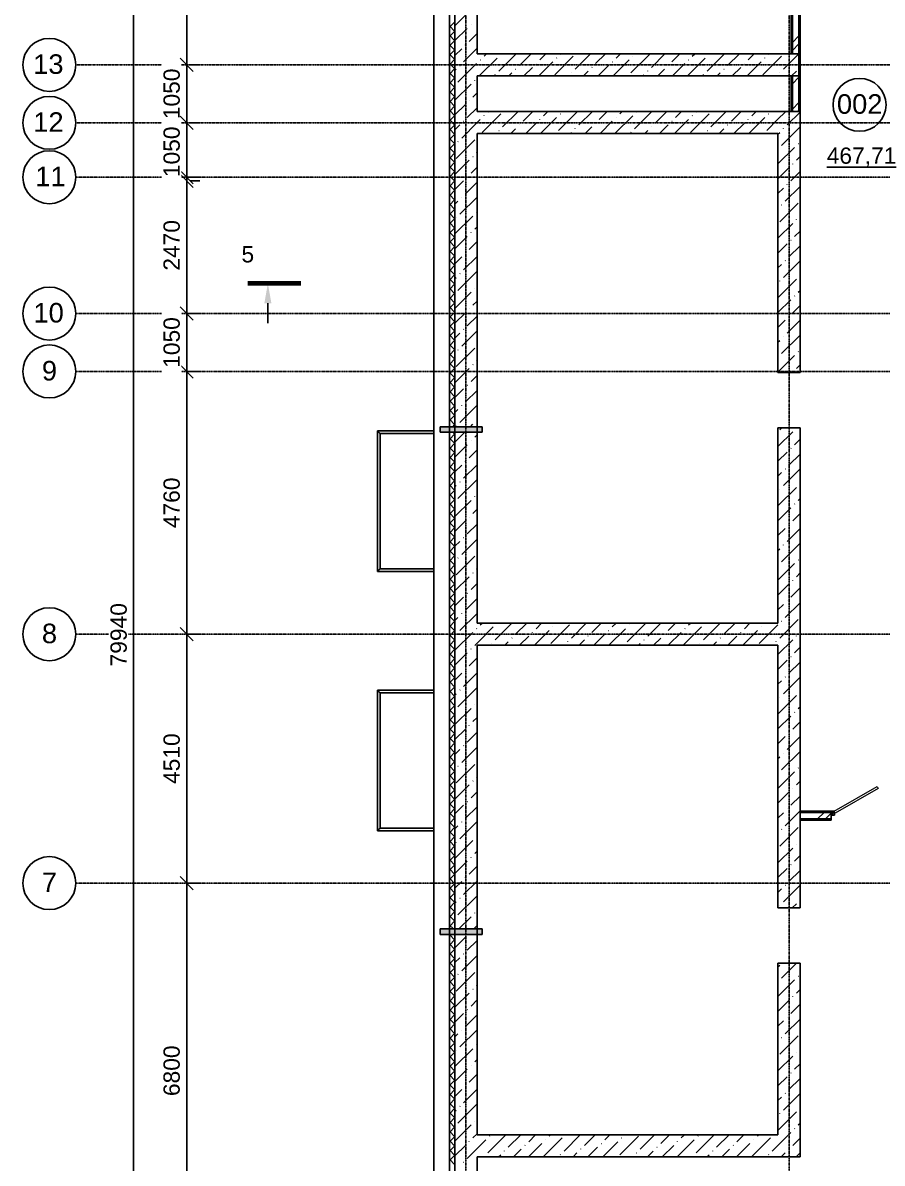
# Model space of a CAD drawing. Header units: millimetres. Extents: x -3463 to 813393, y -106315 to 159215.
# Drawn here: x -2286 to 13276, y 32460 to 53121 of the extents above; entities that cross this region are included whole.
import ezdxf

# ---------------------------------------------------------------- set-up
doc = ezdxf.new("R2010")
doc.units = ezdxf.units.MM
doc.linetypes.add('Линия сетки', pattern=[22.225, 12.7, -3.175, 3.175, -3.175])
doc.layers.add('AXIS_', color=252, linetype='Continuous')
doc.layers.add('PLANS_', color=252, linetype='Continuous')
doc.styles.add('arial', font='arial.ttf')
doc.styles.add('Arial_1', font='arial.ttf', dxfattribs={"height": 295.05988})

# ---------------------------------------------------------------- blocks, each defined once
blk = doc.blocks.new('_Oblique')
at = {"color": 0, "linetype": 'ByBlock', "lineweight": -2}
blk.add_line((-0.5, -0.5), (0.5, 0.5), dxfattribs=at)
blk = doc.blocks.new('A$Cef6d39c7')
at = {"layer": 'PLANS_'}
for points in [[(-8150, 1937), (-8087, 2297), (-8023, 1937)], [(-4966, -401), (-4206, -401), (-4206, -301), (-4966, -301), (-4966, -357)], [(-4699, -9501), (-4206, -9501), (-4206, -9401), (-4966, -9401), (-4966, -9501), (-4751, -9501)]]:
    blk.add_hatch(color=256, dxfattribs=at).paths.add_polyline_path(points, flags=0)
at = {"layer": 'AXIS_', "linetype": 'Линия сетки'}
for p, q in [((-4499, -47592), (-4499, 37741)), ((1351, -47592), (1351, 37741)), ((-11564, 6255), (16977, 6255)), ((-11564, 5205), (16977, 5205)), ((16977, 4220), (-11564, 4220)), ((16977, 1750), (-11564, 1750)), ((16977, 700), (-11564, 700)), ((16977, -4060), (-11564, -4060)), ((16977, -8570), (-11564, -8570))]:
    blk.add_line(p, q, dxfattribs=at)
at = {"layer": 'AXIS_'}
for p, q in [((-10517, -44280), (-10517, 36140)), ((-9557, 6015), (-9557, 11260)), ((-9557, 6255), (-9557, 6495)), ((-9557, 5205), (-9557, 6255)), ((-9487, 6255), (-9317, 6255)), ((-9487, 6255), (-9317, 6255)), ((-9557, 5205), (-9557, 4965)), ((-9487, 5205), (-9317, 5205)), ((-9487, 5205), (-9317, 5205)), ((-9557, 1510), (-9557, 4460)), ((-9557, 4155), (-9557, 3915)), ((-9487, 4220), (-9317, 4220)), ((-9487, 4155), (-9317, 4155)), ((-9557, 1750), (-9557, 1990)), ((-9557, 700), (-9557, 1750)), ((-9487, 1750), (-9317, 1750)), ((-9487, 1750), (-9317, 1750)), ((-9557, -4300), (-9557, 940)), ((-9557, 700), (-9557, 460)), ((-9487, 700), (-9317, 700)), ((-9487, 700), (-9317, 700)), ((-9557, -8810), (-9557, -3820)), ((-9487, -4060), (-9317, -4060)), ((-9487, -4060), (-9317, -4060)), ((-9557, -15610), (-9557, -8330)), ((-9487, -8570), (-9317, -8570)), ((-9487, -8570), (-9317, -8570))]:
    blk.add_line(p, q, dxfattribs=at)
for centre in [(-12044, 6255), (-12044, 5205), (-12044, 4220), (-12044, 1750), (-12044, 700), (-12044, -4060), (-12044, -8570)]:
    blk.add_circle(centre, 480, dxfattribs=at)
at = {"layer": 'PLANS_'}
for p, q in [((-5079, 21975), (-5079, -44620)), ((-4699, 21430), (-4699, -44240)), ((1411, 6455), (1411, 9340)), ((1531, 5410), (1531, 9340)), ((1531, 6455), (1391, 6455)), ((1531, 6055), (1391, 6055)), ((1411, 5410), (1411, 6055)), ((1551, 5410), (1391, 5410)), ((-8087, 1937), (-8087, 1577)), ((-5079, -375), (-6104, -375)), ((-6104, -375), (-6104, -2925)), ((-4206, -301), (-4966, -301)), ((-4966, -301), (-4966, -401)), ((-4966, -401), (-4206, -401)), ((-4206, -401), (-4206, -301)), ((-6054, -425), (-5079, -425)), ((-6054, -2875), (-6054, -425)), ((-5079, -2875), (-6054, -2875)), ((-6104, -2925), (-5079, -2925)), ((-5079, -5075), (-6104, -5075)), ((-6104, -5075), (-6104, -7625)), ((-6054, -5125), (-5079, -5125)), ((-6054, -7575), (-6054, -5125)), ((2116, -7288), (1551, -7288)), ((2116, -7408), (1551, -7408)), ((2116, -7268), (2136, -7268)), ((2116, -7338), (2116, -7268)), ((2136, -7338), (2116, -7338)), ((2136, -7268), (2166, -7268)), ((2136, -7338), (2136, -7268)), ((2136, -7268), (2136, -7338)), ((2176, -7338), (2136, -7338)), ((2166, -7268), (2166, -7308)), ((2166, -7308), (2176, -7308)), ((2176, -7308), (2176, -7338)), ((-6104, -7625), (-5079, -7625)), ((-5079, -7575), (-6054, -7575)), ((-4206, -9401), (-4966, -9401)), ((-4966, -9401), (-4966, -9501)), ((-4966, -9501), (-4206, -9501)), ((-4206, -9501), (-4206, -9401)), ((1551, -10850), (1551, -11010))]:
    blk.add_line(p, q, dxfattribs=at)
at = {"layer": 'PLANS_', "lineweight": 25}
for p, q in [((-4799, 21430), (-4799, -44340)), ((1551, 680), (1551, 19030)), ((-4299, 6455), (-4299, 9340)), ((1391, 9340), (1391, 6455)), ((1391, 6455), (-4299, 6455)), ((-4299, 5410), (-4299, 6055)), ((-4299, 6055), (1391, 6055)), ((1391, 6055), (1391, 5410)), ((1391, 5410), (-4299, 5410)), ((-4299, -3860), (-4299, 5010)), ((-4299, 5010), (1151, 5010)), ((1151, 5010), (1151, 680)), ((1151, 680), (1551, 680)), ((1551, -320), (1151, -320)), ((1151, -320), (1151, -3860)), ((1551, -9020), (1551, -320)), ((1151, -3860), (-4299, -3860)), ((-4299, -13130), (-4299, -4260)), ((-4299, -4260), (1151, -4260)), ((1151, -4260), (1151, -9020)), ((2116, -7268), (1551, -7268)), ((1551, -7428), (2116, -7428)), ((2116, -7428), (2116, -7338)), ((1151, -9020), (1551, -9020)), ((1551, -10020), (1151, -10020)), ((1151, -10020), (1151, -13130)), ((1551, -10850), (1551, -10020)), ((1551, -13530), (1551, -11010)), ((1151, -13130), (-4299, -13130)), ((-4299, -15170), (-4299, -13530)), ((-4299, -13530), (1551, -13530))]:
    blk.add_line(p, q, dxfattribs=at)
at = {"layer": 'PLANS_', "linetype": 'Continuous', "lineweight": 9}
for p, q in [((-4699, 6963), (-4374, 7287)), ((-4799, 6937), (-4699, 7037)), ((-4699, 6861), (-4799, 6961)), ((-4799, 6768), (-4699, 6868)), ((-4699, 6694), (-4476, 6917)), ((-4442, 6681), (-4299, 6824)), ((-4408, 6984), (-4405, 6987)), ((-4699, 6691), (-4799, 6791)), ((-4799, 6598), (-4699, 6698)), ((-4699, 6521), (-4799, 6621)), ((-4509, 6614), (-4506, 6616)), ((1411, 6661), (1531, 6781)), ((1411, 6515), (1531, 6635)), ((-4799, 6428), (-4699, 6528)), ((-4699, 6352), (-4799, 6452)), ((-4699, 6424), (-4577, 6546)), ((-4543, 6311), (-4299, 6555)), ((-4172, 6412), (-4129, 6455)), ((-3903, 6142), (-3590, 6455)), ((-3869, 6445), (-3866, 6448)), ((-3533, 6243), (-3321, 6455)), ((-3162, 6344), (-3051, 6455)), ((-2893, 6075), (-2556, 6412)), ((-2792, 6445), (-2782, 6455)), ((-2522, 6176), (-2243, 6455)), ((-2152, 6277), (-1973, 6455)), ((-1781, 6378), (-1704, 6455)), ((-1512, 6108), (-1175, 6445)), ((-1478, 6412), (-1476, 6414)), ((-1142, 6210), (-896, 6455)), ((-771, 6311), (-626, 6455)), ((-401, 6412), (-357, 6455)), ((-131, 6142), (182, 6455)), ((-98, 6445), (-95, 6448)), ((239, 6243), (451, 6455)), ((610, 6344), (721, 6455)), ((879, 6075), (1216, 6412)), ((980, 6445), (990, 6455)), ((1249, 6176), (1529, 6455)), ((-4799, 6258), (-4699, 6358)), ((-4699, 6182), (-4799, 6282)), ((-4644, 5940), (-4307, 6277)), ((-4610, 6243), (-4607, 6246)), ((-4259, 6055), (-3937, 6378)), ((-4240, 6344), (-4237, 6347)), ((-3451, 6055), (-3297, 6210)), ((-3230, 6277), (-3227, 6280)), ((-3182, 6055), (-2926, 6311)), ((-2859, 6378), (-2856, 6381)), ((-2219, 6210), (-2216, 6212)), ((-2104, 6055), (-1916, 6243)), ((-1849, 6311), (-1846, 6313)), ((-1835, 6055), (-1546, 6344)), ((-839, 6243), (-836, 6246)), ((-757, 6055), (-535, 6277)), ((-488, 6055), (-165, 6378)), ((-468, 6344), (-465, 6347)), ((321, 6055), (475, 6210)), ((542, 6277), (545, 6280)), ((590, 6055), (845, 6311)), ((913, 6378), (915, 6381)), ((-4799, 6089), (-4699, 6189)), ((-4699, 6012), (-4799, 6112)), ((-4799, 5919), (-4699, 6019)), ((-4699, 6155), (-4678, 6176)), ((-3970, 6075), (-3968, 6078)), ((-3721, 6055), (-3667, 6108)), ((-3600, 6176), (-3597, 6179)), ((-2590, 6108), (-2587, 6111)), ((-2373, 6055), (-2287, 6142)), ((-1296, 6055), (-1276, 6075)), ((-1209, 6142), (-1206, 6145)), ((-1026, 6055), (-906, 6176)), ((-199, 6075), (-196, 6078)), ((51, 6055), (104, 6108)), ((172, 6176), (175, 6179)), ((1182, 6108), (1185, 6111)), ((1398, 6055), (1485, 6142)), ((1411, 5911), (1531, 6031)), ((-4699, 5843), (-4799, 5943)), ((-4799, 5749), (-4699, 5849)), ((-4699, 5616), (-4408, 5906)), ((-4341, 5974), (-4338, 5977)), ((-4699, 5673), (-4799, 5773)), ((-4799, 5580), (-4699, 5680)), ((-4699, 5503), (-4799, 5603)), ((-4442, 5603), (-4439, 5606)), ((-4374, 5671), (-4299, 5747)), ((-4799, 5410), (-4699, 5510)), ((-4699, 5333), (-4799, 5433)), ((-4699, 5347), (-4509, 5536)), ((-4476, 5300), (-4299, 5477)), ((-4105, 5401), (-4096, 5410)), ((-3836, 5132), (-3557, 5410)), ((-3465, 5233), (-3288, 5410)), ((-3095, 5334), (-3018, 5410)), ((-2825, 5065), (-2489, 5401)), ((-2455, 5166), (-2210, 5410)), ((-2085, 5267), (-1941, 5410)), ((-1714, 5368), (-1671, 5410)), ((-1445, 5098), (-1133, 5410)), ((-1411, 5401), (-1408, 5404)), ((-1074, 5199), (-863, 5410)), ((-704, 5300), (-594, 5410)), ((-333, 5401), (-324, 5410)), ((-64, 5132), (214, 5410)), ((306, 5233), (484, 5410)), ((677, 5334), (753, 5410)), ((1151, 5270), (1283, 5401)), ((1317, 5166), (1551, 5400)), ((1411, 5454), (1531, 5574)), ((1514, 5410), (1531, 5428)), ((-4799, 5240), (-4699, 5340)), ((-4699, 5164), (-4799, 5264)), ((-4799, 5071), (-4699, 5171)), ((-4699, 5077), (-4610, 5166)), ((-4577, 4930), (-4299, 5208)), ((-4543, 5233), (-4540, 5236)), ((-4299, 5208), (-4240, 5267)), ((-4206, 5031), (-3869, 5368)), ((-4172, 5334), (-4170, 5337)), ((-3533, 5166), (-3530, 5168)), ((-3418, 5010), (-3230, 5199)), ((-3162, 5267), (-3159, 5269)), ((-3149, 5010), (-2859, 5300)), ((-2792, 5368), (-2789, 5370)), ((-2152, 5199), (-2149, 5202)), ((-2071, 5010), (-1849, 5233)), ((-1802, 5010), (-1478, 5334)), ((-1781, 5300), (-1779, 5303)), ((-994, 5010), (-839, 5166)), ((-771, 5233), (-768, 5236)), ((-724, 5010), (-468, 5267)), ((-434, 5031), (-98, 5368)), ((-401, 5334), (-398, 5337)), ((239, 5166), (242, 5168)), ((353, 5010), (542, 5199)), ((610, 5267), (612, 5269)), ((623, 5010), (913, 5300)), ((946, 5065), (1151, 5270)), ((980, 5368), (983, 5370)), ((-4699, 4994), (-4799, 5094)), ((-4799, 4901), (-4699, 5001)), ((-3903, 5065), (-3900, 5067)), ((-3688, 5010), (-3600, 5098)), ((-2610, 5010), (-2590, 5031)), ((-2522, 5098), (-2519, 5101)), ((-2341, 5010), (-2219, 5132)), ((-1512, 5031), (-1509, 5034)), ((-1263, 5010), (-1209, 5065)), ((-1142, 5132), (-1139, 5135)), ((-131, 5065), (-128, 5067)), ((84, 5010), (172, 5098)), ((1151, 5000), (1182, 5031)), ((1216, 4795), (1551, 5131)), ((1249, 5098), (1252, 5101)), ((-4699, 4824), (-4799, 4924)), ((-4799, 4731), (-4699, 4831)), ((-4699, 4655), (-4799, 4755)), ((-4678, 4559), (-4341, 4896)), ((-4644, 4862), (-4641, 4865)), ((1151, 4461), (1451, 4761)), ((1519, 4829), (1522, 4832)), ((-4799, 4561), (-4699, 4661)), ((-4699, 4485), (-4799, 4585)), ((-4374, 4593), (-4372, 4596)), ((-4307, 4660), (-4299, 4669)), ((1485, 4526), (1551, 4592)), ((-4799, 4392), (-4699, 4492)), ((-4699, 4315), (-4799, 4415)), ((-4699, 4269), (-4442, 4526)), ((-4408, 4290), (-4299, 4400)), ((1151, 4192), (1350, 4391)), ((1418, 4458), (1421, 4461)), ((-4799, 4222), (-4699, 4322)), ((-4699, 4146), (-4799, 4246)), ((-4799, 4052), (-4699, 4152)), ((-4699, 4000), (-4543, 4155)), ((-4476, 4223), (-4473, 4225)), ((1384, 4155), (1551, 4323)), ((-4699, 3976), (-4799, 4076)), ((-4799, 3883), (-4699, 3983)), ((-4509, 3920), (-4299, 4130)), ((1151, 3923), (1249, 4021)), ((1283, 3785), (1551, 4053)), ((1317, 4088), (1320, 4091)), ((-4699, 3806), (-4799, 3906)), ((-4799, 3713), (-4699, 3813)), ((-4699, 3636), (-4799, 3736)), ((-4699, 3730), (-4644, 3785)), ((-4610, 3549), (-4299, 3861)), ((-4577, 3852), (-4574, 3855)), ((1182, 3414), (1519, 3751)), ((1216, 3717), (1219, 3720)), ((-4799, 3543), (-4699, 3643)), ((-4699, 3467), (-4799, 3567)), ((-4699, 3191), (-4374, 3515)), ((-4307, 3583), (-4304, 3586)), ((-4799, 3373), (-4699, 3473)), ((-4699, 3297), (-4799, 3397)), ((-4678, 3482), (-4675, 3485)), ((-4341, 3280), (-4299, 3322)), ((1151, 3114), (1418, 3381)), ((1485, 3448), (1488, 3451)), ((-4799, 3204), (-4699, 3304)), ((-4699, 3127), (-4799, 3227)), ((-4799, 3034), (-4699, 3134)), ((-4699, 2922), (-4476, 3145)), ((-4408, 3212), (-4405, 3215)), ((1451, 3145), (1551, 3245)), ((-4699, 2958), (-4799, 3058)), ((-4799, 2864), (-4699, 2964)), ((-4442, 2909), (-4299, 3053)), ((1151, 2845), (1317, 3010)), ((1350, 2775), (1551, 2976)), ((1384, 3078), (1387, 3080)), ((-4699, 2788), (-4799, 2888)), ((-4799, 2695), (-4699, 2795)), ((-4699, 2618), (-4799, 2718)), ((-4699, 2653), (-4577, 2775)), ((-4543, 2539), (-4299, 2783)), ((-4509, 2842), (-4506, 2845)), ((1249, 2404), (1551, 2706)), ((1283, 2707), (1286, 2710)), ((-4799, 2525), (-4699, 2625)), ((-4699, 2448), (-4799, 2548)), ((-4644, 2168), (-4307, 2505)), ((1151, 2576), (1216, 2640)), ((-4799, 2355), (-4699, 2455)), ((-4699, 2279), (-4799, 2379)), ((-4799, 2186), (-4699, 2286)), ((-4699, 2383), (-4678, 2404)), ((-4610, 2471), (-4607, 2474)), ((1151, 2037), (1485, 2370)), ((1182, 2337), (1185, 2340)), ((-4699, 2109), (-4799, 2209)), ((-4799, 2016), (-4699, 2116)), ((-4699, 1844), (-4408, 2135)), ((-4341, 2202), (-4338, 2205)), ((1451, 2067), (1454, 2070)), ((1519, 2135), (1551, 2167)), ((-4699, 1939), (-4799, 2039)), ((-4799, 1846), (-4699, 1946)), ((-4699, 1770), (-4799, 1870)), ((-4374, 1899), (-4299, 1975)), ((1151, 1767), (1384, 2000)), ((1418, 1764), (1551, 1898)), ((-4799, 1676), (-4699, 1776)), ((-4699, 1600), (-4799, 1700)), ((-4699, 1575), (-4509, 1764)), ((-4476, 1529), (-4299, 1705)), ((-4442, 1832), (-4439, 1834)), ((1350, 1697), (1353, 1700)), ((-4799, 1507), (-4699, 1607)), ((-4699, 1430), (-4799, 1530)), ((-4543, 1461), (-4540, 1464)), ((1151, 1498), (1283, 1630)), ((1317, 1394), (1551, 1629)), ((-4799, 1337), (-4699, 1437)), ((-4699, 1261), (-4799, 1361)), ((-4799, 1167), (-4699, 1267)), ((-4699, 1305), (-4610, 1394)), ((-4577, 1158), (-4299, 1436)), ((1151, 1229), (1182, 1259)), ((1216, 1023), (1551, 1359)), ((1249, 1327), (1252, 1329)), ((-4699, 1091), (-4799, 1191)), ((-4799, 998), (-4699, 1098)), ((-4678, 788), (-4341, 1124)), ((-4644, 1091), (-4641, 1094)), ((1519, 1057), (1522, 1060)), ((-4699, 921), (-4799, 1021)), ((-4799, 828), (-4699, 928)), ((-4699, 751), (-4799, 851)), ((-4307, 889), (-4299, 897)), ((1151, 690), (1451, 990)), ((-4799, 658), (-4699, 758)), ((-4699, 582), (-4799, 682)), ((-4699, 497), (-4442, 754)), ((-4408, 518), (-4299, 628)), ((-4374, 821), (-4372, 824)), ((1418, 687), (1421, 690)), ((1485, 754), (1551, 820)), ((-4799, 488), (-4699, 588)), ((-4699, 412), (-4799, 512)), ((-4799, 319), (-4699, 419)), ((-4476, 451), (-4473, 454)), ((-4699, 242), (-4799, 342)), ((-4799, 149), (-4699, 249)), ((-4699, 228), (-4543, 384)), ((-4509, 148), (-4299, 358)), ((-4699, 73), (-4799, 173)), ((-4799, -21), (-4699, 79)), ((-4699, -97), (-4799, 3)), ((-4699, -42), (-4644, 13)), ((-4610, -223), (-4299, 89)), ((-4577, 80), (-4574, 83)), ((-4799, -190), (-4699, -90)), ((-4699, -267), (-4799, -167)), ((-4307, -189), (-4304, -186)), ((-4740, -301), (-4699, -260)), ((-4699, -437), (-4734, -401)), ((-4699, -580), (-4520, -401)), ((-4678, -290), (-4675, -287)), ((-4420, -301), (-4374, -256)), ((1151, -657), (1418, -391)), ((1182, -357), (1220, -320)), ((1485, -324), (1488, -321)), ((-4799, -530), (-4699, -430)), ((-4699, -606), (-4799, -506)), ((-4799, -699), (-4699, -599)), ((-4408, -559), (-4405, -557)), ((-4341, -492), (-4299, -450)), ((1451, -627), (1551, -527)), ((-4699, -776), (-4799, -676)), ((-4799, -869), (-4699, -769)), ((-4699, -850), (-4476, -627)), ((-4442, -862), (-4299, -719)), ((1151, -927), (1317, -761)), ((1350, -997), (1551, -796)), ((1384, -694), (1387, -691)), ((-4699, -946), (-4799, -846)), ((-4799, -1039), (-4699, -939)), ((-4699, -1115), (-4799, -1015)), ((-4699, -1119), (-4577, -997)), ((-4543, -1233), (-4299, -989)), ((-4509, -930), (-4506, -927)), ((-4799, -1209), (-4699, -1109)), ((-4699, -1285), (-4799, -1185)), ((1151, -1196), (1216, -1132)), ((1249, -1368), (1551, -1066)), ((1283, -1064), (1286, -1062)), ((-4799, -1378), (-4699, -1278)), ((-4699, -1455), (-4799, -1355)), ((-4699, -1389), (-4678, -1368)), ((-4644, -1603), (-4307, -1267)), ((-4610, -1300), (-4607, -1297)), ((1151, -1735), (1485, -1401)), ((1182, -1435), (1185, -1432)), ((-4799, -1548), (-4699, -1448)), ((-4699, -1624), (-4799, -1524)), ((-4799, -1718), (-4699, -1618)), ((-4699, -1927), (-4408, -1637)), ((-4341, -1570), (-4338, -1567)), ((1519, -1637), (1551, -1604)), ((-4699, -1794), (-4799, -1694)), ((-4799, -1887), (-4699, -1787)), ((-4374, -1873), (-4299, -1797)), ((1151, -2004), (1384, -1772)), ((1451, -1704), (1454, -1701)), ((-4699, -1964), (-4799, -1864)), ((-4799, -2057), (-4699, -1957)), ((-4699, -2134), (-4799, -2034)), ((-4699, -2197), (-4509, -2007)), ((-4442, -1940), (-4439, -1937)), ((1418, -2007), (1551, -1874)), ((-4799, -2227), (-4699, -2127)), ((-4699, -2303), (-4799, -2203)), ((-4476, -2243), (-4299, -2066)), ((1151, -2274), (1283, -2142)), ((1317, -2378), (1551, -2143)), ((1350, -2075), (1353, -2072)), ((-4799, -2397), (-4699, -2297)), ((-4699, -2473), (-4799, -2373)), ((-4799, -2566), (-4699, -2466)), ((-4699, -2466), (-4610, -2378)), ((-4577, -2614), (-4299, -2336)), ((-4543, -2311), (-4540, -2308)), ((1216, -2748), (1551, -2413)), ((1249, -2445), (1252, -2442)), ((-4699, -2643), (-4799, -2543)), ((-4799, -2736), (-4699, -2636)), ((-4678, -2984), (-4341, -2647)), ((-4644, -2681), (-4641, -2678)), ((1151, -2543), (1182, -2513)), ((-4699, -2812), (-4799, -2712)), ((-4799, -2906), (-4699, -2806)), ((-4699, -2982), (-4799, -2882)), ((-4307, -2883), (-4299, -2874)), ((1151, -3082), (1451, -2782)), ((1519, -2715), (1522, -2712)), ((-4799, -3075), (-4699, -2975)), ((-4699, -3152), (-4799, -3052)), ((-4699, -3274), (-4442, -3018)), ((-4374, -2950), (-4372, -2947)), ((1418, -3085), (1421, -3082)), ((1485, -3018), (1551, -2951)), ((-4799, -3245), (-4699, -3145)), ((-4699, -3322), (-4799, -3222)), ((-4408, -3253), (-4299, -3144)), ((1151, -3351), (1350, -3152)), ((1384, -3388), (1551, -3221)), ((-4799, -3415), (-4699, -3315)), ((-4699, -3491), (-4799, -3391)), ((-4799, -3584), (-4699, -3484)), ((-4699, -3544), (-4543, -3388)), ((-4509, -3624), (-4299, -3413)), ((-4476, -3321), (-4473, -3318)), ((1283, -3759), (1551, -3490)), ((1317, -3455), (1320, -3453)), ((-4699, -3661), (-4799, -3561)), ((-4799, -3754), (-4699, -3654)), ((-4610, -3994), (-4299, -3683)), ((-4577, -3691), (-4574, -3688)), ((1151, -3621), (1249, -3523)), ((-4699, -3831), (-4799, -3731)), ((-4799, -3924), (-4699, -3824)), ((-4699, -4000), (-4799, -3900)), ((-4699, -3813), (-4644, -3759)), ((-4240, -3893), (-4206, -3860)), ((-3970, -4163), (-3667, -3860)), ((-3600, -4062), (-3398, -3860)), ((-3230, -3961), (-3129, -3860)), ((-2960, -4230), (-2623, -3893)), ((-2926, -3927), (-2924, -3924)), ((-2590, -4129), (-2320, -3860)), ((-2219, -4028), (-2051, -3860)), ((-1849, -3927), (-1782, -3860)), ((-1579, -4196), (-1243, -3860)), ((-1546, -3893), (-1543, -3890)), ((-1209, -4095), (-973, -3860)), ((-839, -3994), (-704, -3860)), ((-468, -3893), (-435, -3860)), ((-199, -4163), (104, -3860)), ((172, -4062), (374, -3860)), ((542, -3961), (643, -3860)), ((812, -4230), (1148, -3893)), ((845, -3927), (848, -3924)), ((1182, -4129), (1519, -3792)), ((1216, -3826), (1219, -3823)), ((-4799, -4094), (-4699, -3994)), ((-4699, -4170), (-4799, -4070)), ((-4699, -4352), (-4374, -4028)), ((-4678, -4062), (-4675, -4059)), ((-4307, -3961), (-4304, -3958)), ((-4299, -4221), (-4004, -3927)), ((-3667, -4129), (-3664, -4126)), ((-3529, -4260), (-3364, -4095)), ((-3297, -4028), (-3294, -4025)), ((-3259, -4260), (-2994, -3994)), ((-2287, -4095), (-2284, -4092)), ((-2182, -4260), (-1983, -4062)), ((-1916, -3994), (-1913, -3991)), ((-1912, -4260), (-1613, -3961)), ((-1104, -4260), (-973, -4129)), ((-906, -4062), (-903, -4059)), ((-835, -4260), (-603, -4028)), ((-565, -4260), (-232, -3927)), ((-535, -3961), (-533, -3958)), ((104, -4129), (107, -4126)), ((243, -4260), (408, -4095)), ((475, -4028), (478, -4025)), ((512, -4260), (778, -3994)), ((1485, -4095), (1488, -4092)), ((-4799, -4263), (-4699, -4163)), ((-4699, -4340), (-4799, -4240)), ((-4799, -4433), (-4699, -4333)), ((-4408, -4331), (-4405, -4328)), ((-4341, -4264), (-4299, -4221)), ((-4038, -4230), (-4035, -4227)), ((-3798, -4260), (-3735, -4196)), ((-2657, -4196), (-2654, -4194)), ((-2451, -4260), (-2354, -4163)), ((-1373, -4260), (-1344, -4230)), ((-1276, -4163), (-1273, -4160)), ((-266, -4230), (-263, -4227)), ((-26, -4260), (37, -4196)), ((1115, -4196), (1118, -4194)), ((1151, -4429), (1418, -4163)), ((1451, -4398), (1551, -4298)), ((-4699, -4509), (-4799, -4409)), ((-4799, -4603), (-4699, -4503)), ((-4699, -4621), (-4476, -4398)), ((-4442, -4634), (-4299, -4491)), ((1151, -4698), (1317, -4533)), ((1384, -4466), (1387, -4463)), ((-4699, -4679), (-4799, -4579)), ((-4799, -4772), (-4699, -4672)), ((-4699, -4849), (-4799, -4749)), ((-4509, -4701), (-4506, -4699)), ((1350, -4769), (1551, -4568)), ((-4799, -4942), (-4699, -4842)), ((-4699, -5019), (-4799, -4919)), ((-4699, -4891), (-4577, -4769)), ((-4543, -5005), (-4299, -4760)), ((1151, -4968), (1216, -4904)), ((1249, -5139), (1551, -4837)), ((1283, -4836), (1286, -4833)), ((-4799, -5112), (-4699, -5012)), ((-4699, -5188), (-4799, -5088)), ((-4699, -5160), (-4678, -5139)), ((-4644, -5375), (-4307, -5038)), ((-4610, -5072), (-4607, -5069)), ((-4799, -5282), (-4699, -5182)), ((-4699, -5358), (-4799, -5258)), ((-4799, -5451), (-4699, -5351)), ((-4341, -5341), (-4338, -5338)), ((1151, -5507), (1485, -5173)), ((1182, -5207), (1185, -5204)), ((-4699, -5528), (-4799, -5428)), ((-4799, -5621), (-4699, -5521)), ((-4699, -5699), (-4408, -5409)), ((-4374, -5644), (-4299, -5569)), ((1151, -5776), (1384, -5543)), ((1451, -5476), (1454, -5473)), ((1519, -5409), (1551, -5376)), ((-4699, -5697), (-4799, -5597)), ((-4799, -5791), (-4699, -5691)), ((-4699, -5867), (-4799, -5767)), ((-4699, -5969), (-4509, -5779)), ((-4442, -5712), (-4439, -5709)), ((1418, -5779), (1551, -5645)), ((-4799, -5960), (-4699, -5860)), ((-4699, -6037), (-4799, -5937)), ((-4476, -6015), (-4299, -5838)), ((1151, -6045), (1283, -5914)), ((1317, -6150), (1551, -5915)), ((1350, -5846), (1353, -5844)), ((-4799, -6130), (-4699, -6030)), ((-4699, -6207), (-4799, -6107)), ((-4699, -6238), (-4610, -6150)), ((-4577, -6385), (-4299, -6107)), ((-4543, -6082), (-4540, -6079)), ((1216, -6520), (1551, -6184)), ((-4799, -6300), (-4699, -6200)), ((-4699, -6376), (-4799, -6276)), ((-4799, -6469), (-4699, -6369)), ((1151, -6315), (1182, -6284)), ((1249, -6217), (1252, -6214)), ((-4699, -6546), (-4799, -6446)), ((-4799, -6639), (-4699, -6539)), ((-4678, -6756), (-4341, -6419)), ((-4644, -6453), (-4641, -6450)), ((1151, -6854), (1451, -6554)), ((1519, -6486), (1522, -6483)), ((-4699, -6716), (-4799, -6616)), ((-4799, -6809), (-4699, -6709)), ((-4699, -6885), (-4799, -6785)), ((-4699, -7046), (-4442, -6789)), ((-4374, -6722), (-4372, -6719)), ((-4307, -6655), (-4299, -6646)), ((1485, -6789), (1551, -6723)), ((-4799, -6979), (-4699, -6879)), ((-4699, -7055), (-4799, -6955)), ((-4408, -7025), (-4299, -6916)), ((1151, -7123), (1350, -6924)), ((1384, -7160), (1551, -6993)), ((1418, -6857), (1421, -6854)), ((-4799, -7148), (-4699, -7048)), ((-4699, -7225), (-4799, -7125)), ((-4799, -7318), (-4699, -7218)), ((-4699, -7316), (-4543, -7160)), ((-4509, -7396), (-4299, -7185)), ((-4476, -7092), (-4473, -7090)), ((1317, -7227), (1320, -7224)), ((-4699, -7394), (-4799, -7294)), ((-4799, -7488), (-4699, -7388)), ((1151, -7393), (1249, -7295)), ((1283, -7530), (1551, -7262)), ((1865, -7408), (1985, -7288)), ((2011, -7408), (2116, -7303)), ((-4699, -7564), (-4799, -7464)), ((-4799, -7657), (-4699, -7557)), ((-4699, -7734), (-4799, -7634)), ((-4699, -7585), (-4644, -7530)), ((-4610, -7766), (-4299, -7454)), ((-4577, -7463), (-4574, -7460)), ((1182, -7901), (1519, -7564)), ((1216, -7598), (1219, -7595)), ((-4799, -7827), (-4699, -7727)), ((-4699, -7904), (-4799, -7804)), ((-4699, -8124), (-4374, -7800)), ((-4678, -7833), (-4675, -7831)), ((-4307, -7732), (-4304, -7729)), ((-4799, -7997), (-4699, -7897)), ((-4699, -8073), (-4799, -7973)), ((-4341, -8035), (-4299, -7993)), ((1151, -8201), (1418, -7934)), ((1485, -7867), (1488, -7864)), ((-4799, -8167), (-4699, -8067)), ((-4699, -8243), (-4799, -8143)), ((-4799, -8336), (-4699, -8236)), ((-4699, -8393), (-4476, -8170)), ((-4442, -8406), (-4299, -8263)), ((-4408, -8103), (-4405, -8100)), ((1384, -8237), (1387, -8235)), ((1451, -8170), (1551, -8070)), ((-4699, -8413), (-4799, -8313)), ((-4799, -8506), (-4699, -8406)), ((-4509, -8473), (-4506, -8470)), ((1151, -8470), (1317, -8305)), ((1350, -8541), (1551, -8340)), ((-4699, -8582), (-4799, -8482)), ((-4799, -8676), (-4699, -8576)), ((-4699, -8752), (-4799, -8652)), ((-4699, -8663), (-4577, -8541)), ((-4543, -8776), (-4299, -8532)), ((1151, -8740), (1216, -8675)), ((1249, -8911), (1551, -8609)), ((1283, -8608), (1286, -8605)), ((-4799, -8845), (-4699, -8745)), ((-4699, -8922), (-4799, -8822)), ((-4644, -9147), (-4307, -8810)), ((-4610, -8844), (-4607, -8841)), ((-4799, -9015), (-4699, -8915)), ((-4699, -9092), (-4799, -8992)), ((-4799, -9185), (-4699, -9085)), ((-4699, -8932), (-4678, -8911)), ((1182, -8978), (1185, -8975)), ((1410, -9020), (1485, -8945)), ((-4699, -9261), (-4799, -9161)), ((-4799, -9354), (-4699, -9254)), ((-4629, -9401), (-4408, -9180)), ((-4341, -9113), (-4338, -9110)), ((-4728, -9401), (-4799, -9331)), ((-4799, -9524), (-4776, -9501)), ((-4699, -9601), (-4798, -9501)), ((-4360, -9401), (-4299, -9340)), ((-4799, -9694), (-4699, -9594)), ((-4699, -9770), (-4799, -9670)), ((-4699, -9740), (-4509, -9551)), ((-4476, -9787), (-4299, -9610)), ((-4799, -9864), (-4699, -9764)), ((-4699, -9940), (-4799, -9840)), ((-4577, -10157), (-4299, -9879)), ((-4543, -9854), (-4540, -9851)), ((-4799, -10033), (-4699, -9933)), ((-4699, -10110), (-4799, -10010)), ((-4799, -10203), (-4699, -10103)), ((-4699, -10010), (-4610, -9921)), ((1151, -10087), (1182, -10056)), ((1216, -10292), (1488, -10020)), ((-4699, -10279), (-4799, -10179)), ((-4799, -10373), (-4699, -10273)), ((-4678, -10527), (-4341, -10191)), ((-4644, -10224), (-4641, -10222)), ((1151, -10625), (1451, -10325)), ((1519, -10258), (1522, -10255)), ((-4699, -10449), (-4799, -10349)), ((-4799, -10542), (-4699, -10442)), ((-4699, -10619), (-4799, -10519)), ((-4374, -10494), (-4372, -10491)), ((-4307, -10426), (-4299, -10418)), ((1485, -10561), (1551, -10495)), ((-4799, -10712), (-4699, -10612)), ((-4699, -10789), (-4799, -10689)), ((-4699, -10818), (-4442, -10561)), ((-4408, -10797), (-4299, -10687)), ((1151, -10895), (1350, -10696)), ((1418, -10628), (1421, -10626)), ((-4799, -10882), (-4699, -10782)), ((-4699, -10958), (-4799, -10858)), ((-4699, -11087), (-4543, -10932)), ((-4476, -10864), (-4473, -10861)), ((1384, -10932), (1551, -10764)), ((-4799, -11051), (-4699, -10951)), ((-4699, -11128), (-4799, -11028)), ((-4799, -11221), (-4699, -11121)), ((-4509, -11167), (-4299, -10957)), ((1151, -11164), (1249, -11066)), ((1283, -11302), (1551, -11034)), ((1317, -10999), (1320, -10996)), ((-4699, -11298), (-4799, -11198)), ((-4799, -11391), (-4699, -11291)), ((-4699, -11357), (-4644, -11302)), ((-4610, -11538), (-4299, -11226)), ((-4577, -11235), (-4574, -11232)), ((1182, -11672), (1519, -11336)), ((-4699, -11467), (-4799, -11367)), ((-4799, -11561), (-4699, -11461)), ((-4699, -11637), (-4799, -11537)), ((-4307, -11504), (-4304, -11501)), ((1216, -11369), (1219, -11366)), ((-4799, -11730), (-4699, -11630)), ((-4699, -11807), (-4799, -11707)), ((-4699, -11895), (-4374, -11571)), ((-4678, -11605), (-4675, -11602)), ((-4341, -11807), (-4299, -11765)), ((1151, -11972), (1418, -11706)), ((1485, -11639), (1488, -11636)), ((-4799, -11900), (-4699, -11800)), ((-4699, -11976), (-4799, -11876)), ((-4799, -12070), (-4699, -11970)), ((-4699, -12165), (-4476, -11942)), ((-4408, -11874), (-4405, -11872)), ((1451, -11942), (1551, -11842)), ((-4699, -12146), (-4799, -12046)), ((-4799, -12239), (-4699, -12139)), ((-4442, -12178), (-4299, -12034)), ((1151, -12242), (1317, -12077)), ((1350, -12312), (1551, -12111)), ((1384, -12009), (1387, -12006)), ((-4699, -12316), (-4799, -12216)), ((-4799, -12409), (-4699, -12309)), ((-4699, -12486), (-4799, -12386)), ((-4699, -12434), (-4577, -12312)), ((-4543, -12548), (-4299, -12304)), ((-4509, -12245), (-4506, -12242)), ((1249, -12683), (1551, -12381)), ((1283, -12380), (1286, -12377)), ((-4799, -12579), (-4699, -12479)), ((-4699, -12655), (-4799, -12555)), ((-4644, -12918), (-4307, -12582)), ((1151, -12511), (1216, -12447)), ((-4799, -12749), (-4699, -12649)), ((-4699, -12825), (-4799, -12725)), ((-4699, -12704), (-4678, -12683)), ((-4610, -12615), (-4607, -12612)), ((1151, -13050), (1485, -12716)), ((1182, -12750), (1185, -12747)), ((-4799, -12918), (-4699, -12818)), ((-4699, -12995), (-4799, -12895)), ((-4799, -13088), (-4699, -12988)), ((-4699, -13243), (-4408, -12952)), ((-4341, -12885), (-4338, -12882)), ((1451, -13019), (1454, -13017)), ((1519, -12952), (1551, -12919)), ((-4699, -13164), (-4799, -13064)), ((-4799, -13258), (-4699, -13158)), ((-4374, -13188), (-4299, -13112)), ((-4299, -13381), (-4139, -13222)), ((-4105, -13457), (-3778, -13130)), ((-4071, -13154), (-4069, -13151)), ((-3735, -13356), (-3508, -13130)), ((-3364, -13255), (-3239, -13130)), ((-3095, -13525), (-2758, -13188)), ((-3061, -13222), (-3058, -13219)), ((-2994, -13154), (-2969, -13130)), ((-2724, -13424), (-2431, -13130)), ((-2354, -13323), (-2161, -13130)), ((-1983, -13222), (-1892, -13130)), ((-1714, -13491), (-1377, -13154)), ((-1680, -13188), (-1678, -13185)), ((-1344, -13390), (-1083, -13130)), ((-973, -13289), (-814, -13130)), ((-675, -13530), (-367, -13222)), ((-603, -13188), (-545, -13130)), ((-333, -13457), (-6, -13130)), ((-300, -13154), (-297, -13151)), ((37, -13356), (264, -13130)), ((408, -13255), (533, -13130)), ((677, -13525), (1014, -13188)), ((711, -13222), (713, -13219)), ((778, -13154), (802, -13130)), ((1047, -13424), (1341, -13130)), ((1341, -13130), (1384, -13087)), ((1418, -13323), (1551, -13189)), ((-4699, -13334), (-4799, -13234)), ((-4799, -13427), (-4699, -13327)), ((-4699, -13504), (-4799, -13404)), ((-4699, -13512), (-4509, -13323)), ((-4476, -13558), (-4299, -13381)), ((-4442, -13255), (-4439, -13252)), ((-3802, -13424), (-3799, -13421)), ((-3639, -13530), (-3499, -13390)), ((-3432, -13323), (-3429, -13320)), ((-3369, -13530), (-3128, -13289)), ((-2421, -13390), (-2418, -13387)), ((-2292, -13530), (-2118, -13356)), ((-2051, -13289), (-2048, -13286)), ((-2022, -13530), (-1748, -13255)), ((-1214, -13530), (-1108, -13424)), ((-1041, -13356), (-1038, -13353)), ((-945, -13530), (-737, -13323)), ((-670, -13255), (-667, -13252)), ((-30, -13424), (-27, -13421)), ((133, -13530), (273, -13390)), ((340, -13323), (343, -13320)), ((402, -13530), (643, -13289)), ((1350, -13390), (1353, -13387)), ((-4799, -13597), (-4699, -13497)), ((-4699, -13674), (-4799, -13574)), ((-4543, -13626), (-4540, -13623)), ((-4172, -13525), (-4170, -13522)), ((-3908, -13530), (-3869, -13491)), ((-2792, -13491), (-2789, -13488)), ((-2561, -13530), (-2489, -13457)), ((-1483, -13530), (-1478, -13525)), ((-1411, -13457), (-1408, -13454)), ((-401, -13525), (-398, -13522)), ((-136, -13530), (-98, -13491)), ((980, -13491), (983, -13488)), ((1211, -13530), (1283, -13457)), ((1480, -13530), (1551, -13458))]:
    blk.add_line(p, q, dxfattribs=at)
at = {"layer": 'PLANS_', "lineweight": 90}
blk.add_line((-8447, 2297), (-7487, 2297), dxfattribs=at)
at = {"layer": 'PLANS_', "lineweight": 13}
for p, q in [((2166, -7268), (2946, -6818)), ((2966, -6853), (2186, -7303)), ((2946, -6818), (2966, -6853)), ((2186, -7303), (2166, -7268))]:
    blk.add_line(p, q, dxfattribs=at)
at = {"layer": 'PLANS_'}
for start, end in [(0, 180), (180, 0)]:
    blk.add_arc((2628, 5531), 480, start, end, dxfattribs=at)
for points in [[(-6104, -375), (-6104, -375), (-6103, -375), (-6102, -377), (-6100, -378), (-6099, -380), (-6097, -381), (-6096, -382), (-6094, -384), (-6092, -387), (-6090, -389), (-6088, -390), (-6087, -392), (-6085, -393), (-6083, -395), (-6082, -396), (-6080, -398), (-6079, -400), (-6077, -401), (-6075, -403), (-6074, -405), (-6072, -406), (-6071, -408), (-6069, -409), (-6068, -411), (-6066, -412), (-6065, -414), (-6063, -415), (-6061, -417), (-6060, -419), (-6058, -420), (-6057, -421), (-6055, -423), (-6054, -424), (-6054, -425), (-6054, -425)], [(-6104, -2925), (-6104, -2925), (-6103, -2924), (-6102, -2923), (-6100, -2921), (-6099, -2920), (-6097, -2919), (-6096, -2917), (-6094, -2915), (-6092, -2913), (-6090, -2911), (-6088, -2909), (-6087, -2908), (-6085, -2906), (-6083, -2905), (-6082, -2903), (-6080, -2901), (-6079, -2900), (-6077, -2898), (-6075, -2896), (-6074, -2895), (-6072, -2893), (-6071, -2892), (-6069, -2890), (-6068, -2889), (-6066, -2887), (-6065, -2886), (-6063, -2884), (-6061, -2882), (-6060, -2881), (-6058, -2880), (-6057, -2878), (-6055, -2877), (-6054, -2875), (-6054, -2875), (-6054, -2875)], [(-6104, -5075), (-6104, -5075), (-6103, -5075), (-6102, -5077), (-6100, -5078), (-6099, -5080), (-6097, -5081), (-6096, -5082), (-6094, -5084), (-6092, -5087), (-6090, -5089), (-6088, -5090), (-6087, -5092), (-6085, -5093), (-6083, -5095), (-6082, -5096), (-6080, -5098), (-6079, -5100), (-6077, -5101), (-6075, -5103), (-6074, -5105), (-6072, -5106), (-6071, -5108), (-6069, -5109), (-6068, -5111), (-6066, -5112), (-6065, -5114), (-6063, -5115), (-6061, -5117), (-6060, -5119), (-6058, -5120), (-6057, -5121), (-6055, -5123), (-6054, -5124), (-6054, -5125), (-6054, -5125)], [(-6104, -7625), (-6104, -7625), (-6103, -7624), (-6102, -7623), (-6100, -7621), (-6099, -7620), (-6097, -7619), (-6096, -7617), (-6094, -7615), (-6092, -7613), (-6090, -7611), (-6088, -7609), (-6087, -7608), (-6085, -7606), (-6083, -7605), (-6082, -7603), (-6080, -7601), (-6079, -7600), (-6077, -7598), (-6075, -7596), (-6074, -7595), (-6072, -7593), (-6071, -7592), (-6069, -7590), (-6068, -7589), (-6066, -7587), (-6065, -7586), (-6063, -7584), (-6061, -7582), (-6060, -7581), (-6058, -7580), (-6057, -7578), (-6055, -7577), (-6054, -7575), (-6054, -7575), (-6054, -7575)]]:
    blk.add_open_spline(points, degree=3, knots=[0, 0, 0, 0, 0.083333, 0.125, 0.166667, 0.208333, 0.229167, 0.25, 0.291667, 0.333333, 0.354167, 0.375, 0.395833, 0.416667, 0.4375, 0.458333, 0.479167, 0.5, 0.520833, 0.541667, 0.5625, 0.583333, 0.604167, 0.625, 0.645833, 0.666667, 0.6875, 0.708333, 0.75, 0.770833, 0.791667, 0.833333, 0.875, 0.916667, 1, 1, 1, 1], dxfattribs=at)
at = {"layer": 'AXIS_'}
for p, xscale, yscale, zscale, rotation in [((-9557, 6255), 240, 240, 240, 270), ((-9557, 6255), 240, 240, 240, 270), ((-9557, 5205), 240.0000000000001, 240.0000000000001, 240.0000000000001, 90), ((-9557, 4220), 240.0000000000001, 240.0000000000001, 240.0000000000001, 90), ((-9557, 4155), 240.0000000000001, 240.0000000000001, 240.0000000000001, 90), ((-9557, 1750), 240, 240, 240, 270), ((-9557, 1750), 240, 240, 240, 270), ((-9557, 700), 240.0000000000001, 240.0000000000001, 240.0000000000001, 90), ((-9557, 700), 240.0000000000001, 240.0000000000001, 240.0000000000001, 90), ((-9557, -4060), 240.0000000000001, 240.0000000000001, 240.0000000000001, 90), ((-9557, -4060), 240, 240, 240, 270), ((-9557, -8570), 240.0000000000001, 240.0000000000001, 240.0000000000001, 90), ((-9557, -8570), 240, 240, 240, 270)]:
    blk.add_blockref('_Oblique', p, dxfattribs=dict(at, xscale=xscale, yscale=yscale, zscale=zscale, rotation=rotation))
at = {"layer": 'AXIS_', "lineweight": -3, "style": 'arial'}
for s, height, p in [('13', 354.1, (-12337, 6092)), ('12', 354.1, (-12336, 5042)), ('11', 354.1, (-12299, 4057)), ('10', 354.1, (-12332, 1587)), ('9', 354, (-12179, 537)), ('8', 354, (-12179, -4223)), ('7', 354, (-12180, -8733))]:
    blk.add_text(s, height=height, dxfattribs=at).set_placement(p)
at = {"layer": 'AXIS_', "insert": (-8450, 2971), "char_height": 295.06, "width": 273.6, "attachment_point": 2, "line_spacing_factor": 0.938532, "style": 'Arial_1', "bg_fill": 3, "box_fill_scale": 1.25, "bg_fill_color": 0, "bg_fill_transparency": 0}
blk.add_mtext('\\fArial|b0|i0|c204|p34|;5', dxfattribs=at)
at = {"layer": 'PLANS_', "lineweight": -3}
for s, height, style, p in [('002', 354.1, 'arial', (2218, 5369)), ('%%U467,71', 295.1, 'Arial_1', (2033, 4463))]:
    blk.add_text(s, height=height, dxfattribs=dict(at, style=style)).set_placement(p)
at = {"layer": 'AXIS_', "char_height": 295.1, "attachment_point": 5, "rotation": 90, "style": 'Arial_1', "bg_fill": 3, "box_fill_scale": 1.1, "bg_fill_color": 256, "bg_fill_true_color": 13158600, "bg_fill_transparency": 0}
for s, insert, width in [('\\A1;1050', (-9828, 5730), 1085.54), ('\\A1;2470', (-9828, 2985), 1085.54), ('\\A1;1050', (-9828, 1225), 1085.54), ('\\A1;4760', (-9828, -1680), 1085.54), ('\\A1;79940', (-10788, -4070), 2385.69), ('\\A1;4510', (-9828, -6315), 1085.54), ('\\A1;6800', (-9828, -11970), 1085.54)]:
    blk.add_mtext(s, dxfattribs=dict(at, insert=insert, width=width))
at = {"layer": 'AXIS_'}
for p, q in [((-9557, 5205), (-9557, 5445)), ((-9557, 4155), (-9557, 5205))]:
    blk.add_line(p, q, dxfattribs=at)
at = {"layer": 'AXIS_', "xscale": 240, "yscale": 240, "zscale": 240, "rotation": 270}
blk.add_blockref('_Oblique', (-9557, 5205), dxfattribs=at)
at = {"layer": 'AXIS_', "insert": (-9828, 4680), "char_height": 295.1, "width": 1085.54, "attachment_point": 5, "rotation": 90, "style": 'Arial_1', "bg_fill": 3, "box_fill_scale": 1.1, "bg_fill_color": 256, "bg_fill_true_color": 13158600, "bg_fill_transparency": 0}
blk.add_mtext('\\A1;1050', dxfattribs=at)

msp = doc.modelspace()

# ---------------------------------------------------------------- block references
at = {"lineweight": -3}
msp.add_blockref('A$Cef6d39c7', (10238, 46104), dxfattribs=at)

doc.saveas('drawing.dxf')
